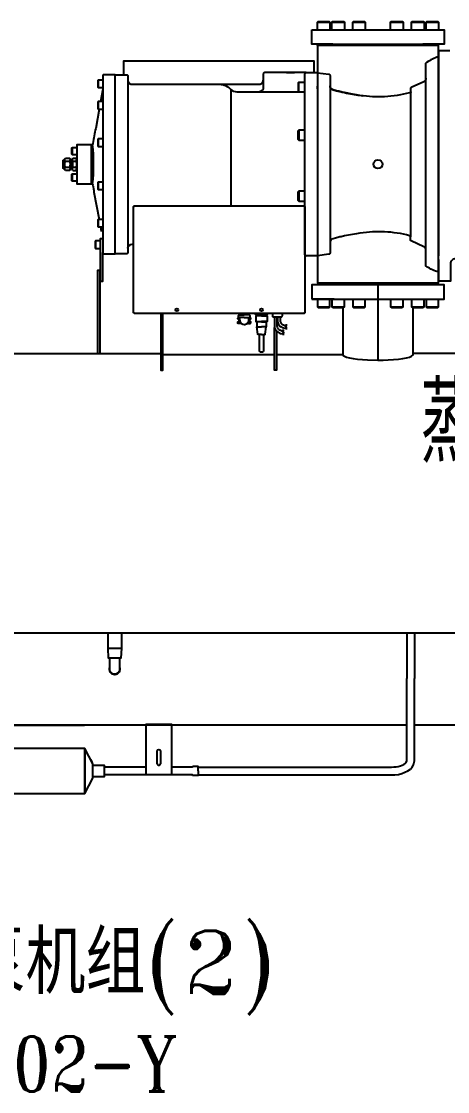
# Model space of a CAD drawing. Extents: x -345393 to -54719, y 203828 to 476815.
# Drawn here: x -298739 to -296042, y 289043 to 295827 of the extents above; entities that cross this region are included whole.
import ezdxf

# ---------------------------------------------------------------- set-up
doc = ezdxf.new("R2010")
doc.units = 0
doc.header["$LTSCALE"] = 1000
doc.header["$MEASUREMENT"] = 0
doc.layers.get('0').update_dxf_attribs({"color": 252, "linetype": 'CONTINUOUS'})
doc.layers.add('暖通-风-设备', color=40, linetype='CONTINUOUS')
doc.layers.add('暖通-风-说明', color=3, linetype='CONTINUOUS')
doc.styles.add('HZ-ZG', font='romans.shx', dxfattribs={"width": 0.8, "bigfont": 'hzf.shx'})
doc.styles.add('TKZ1', font='tjromant.shx', dxfattribs={"bigfont": 'tjhts.shx'})

# ---------------------------------------------------------------- blocks, each defined once
blk = doc.blocks.new('A$C458E6109')
at = {"color": 3}
for p, q in [((5722.8, 5065.1), (5722.8, 4114.6)), ((5802, 4154.2), (5802, 5025.5)), ((6533.1, 5064.8), (6533.1, 4327.4)), ((7671.1, 5050.3), (7671.1, 4129.4)), ((5651.3, 4710.1), (5648.6, 4710.1)), ((5653.9, 4709.8), (5651.3, 4709.8)), ((5482.9, 4560.6), (5482.9, 4618.7)), ((5518, 4560.6), (5518, 4618.7)), ((5518, 4614.7), (5530.6, 4614.7)), ((5530.6, 4560), (5530.6, 4618.1)), ((5534.2, 4628.2), (5555.1, 4628.2)), ((5486.5, 4609), (5514.3, 4609)), ((5514.3, 4570.3), (5486.5, 4570.3)), ((5517.3, 4566.5), (5529.9, 4566.5)), ((5518, 4612.5), (5530.6, 4612.5)), ((5518, 4564.4), (5530.6, 4564.4)), ((5534.2, 4608.8), (5555.1, 4608.8)), ((5534.2, 4570.6), (5555.1, 4570.6)), ((5534.2, 4551.2), (5555.1, 4551.2)), ((5651.3, 4469.6), (5648.6, 4469.6)), ((5653.9, 4469.3), (5651.3, 4469.3)), ((7465.3, 3826.7), (7465.3, 3348.5)), ((7188.3, 3734), (7046.2, 3734)), ((7172, 3734), (7742.3, 3734)), ((6618.9, 3641.1), (6588.8, 3641.1)), ((6590.7, 3641.1), (6590.7, 3634.6)), ((6618.9, 3641.1), (6649, 3641.1)), ((6647, 3641.1), (6647, 3634.6)), ((6695.2, 3639), (6760.5, 3639)), ((6700.4, 3591.7), (6700.4, 3593.8)), ((6763.4, 3593.8), (6727.8, 3593.8)), ((6755.3, 3591.7), (6755.3, 3593.8)), ((1212.2, 1619.3), (8936.8, 1619.3)), ((7647.1, 1619.3), (7647.1, 1331)), ((7697.4, 1619.3), (7697.4, 1331)), ((5756.4, 1522.3), (5840.9, 1522.3)), ((5607.3, 1032.3), (2942.2, 1032.3)), ((5645.8, 817.6), (5656.2, 797.5))]:
    blk.add_line(p, q, dxfattribs=at)
for points in [[(7081.7, 5442.6), (7081.7, 5490.2), (7087, 5495.5), (7155.7, 5495.5), (7160.9, 5490.2), (7160.9, 5442.6)], [(7173.9, 5442.6), (7173.9, 5490.2), (7179.2, 5495.5), (7247.8, 5495.5), (7253.1, 5490.2), (7253.1, 5442.6)], [(7305.9, 5442.6), (7305.9, 5490.2), (7311.2, 5495.5), (7379.9, 5495.5), (7385.2, 5490.2), (7385.2, 5442.6)], [(7545.4, 5442.6), (7545.4, 5490.2), (7550.7, 5495.5), (7619.4, 5495.5), (7624.6, 5490.2), (7624.6, 5442.6)], [(7677.5, 5442.6), (7677.5, 5490.2), (7682.8, 5495.5), (7751.4, 5495.5), (7756.7, 5490.2), (7756.7, 5442.6)], [(7769.7, 5442.6), (7769.7, 5490.2), (7774.9, 5495.5), (7843.6, 5495.5), (7848.9, 5490.2), (7848.9, 5442.6)], [(7046.2, 5442.6), (7465.3, 5442.6), (7884.4, 5442.6), (7884.4, 5350.4), (7750.3, 5350.4), (7750.3, 5346.2), (7180.3, 5346.2), (7180.3, 5350.4), (7046.2, 5350.4), (7046.2, 5442.6)], [(7081.7, 5490.2), (7160.9, 5490.2)], [(7173.9, 5490.2), (7253.1, 5490.2)], [(7305.9, 5490.2), (7385.2, 5490.2)], [(7545.4, 5490.2), (7624.6, 5490.2)], [(7677.5, 5490.2), (7756.7, 5490.2)], [(7769.7, 5490.2), (7848.9, 5490.2)], [(7848.1, 5342.4), (7848.1, 5350.4), (7848.1, 5346.4), (7082.5, 5346.4), (7082.5, 5342.4), (7082.5, 5350.4)], [(7082.5, 5342.4), (7082.5, 3837.4), (7848.1, 3837.4), (7848.1, 5342.4), (7082.5, 5342.4)], [(7180.3, 5350.4), (7750.3, 5350.4)], [(7919.4, 5309.4), (7848.1, 5309.4), (7848.1, 4010.3)], [(7062, 5170.7), (7062, 5243.7), (5854.9, 5243.7), (5854.9, 5157.5)], [(7773.2, 3940.1), (7772.4, 3940.6), (7771.8, 3941), (7771.1, 3941.6), (7770.6, 3942.3), (7770.1, 3943), (7769.6, 3943.8), (7769.3, 3944.6), (7769.1, 3945.4), (7768.9, 3947.1), (7768.9, 5228.2), (7768.9, 5228.2), (7769, 5229), (7769.2, 5229.9), (7769.5, 5230.7), (7769.9, 5231.5), (7770.3, 5232.2), (7770.8, 5233), (7771.4, 5233.6), (7772, 5234.2), (7773.4, 5235.2)], [(5802, 5157.5), (5730.7, 5157.5), (5730.7, 5157.5), (5729.5, 5157.4), (5728.3, 5157.1), (5727.2, 5156.7), (5726, 5156.1), (5725, 5155.2), (5724.2, 5154.2), (5723.6, 5153.1), (5723.1, 5151.9), (5722.8, 5149.6), (5722.8, 5065.1), (5708.7, 4987)], [(5881.2, 4030.1), (5881.1, 4029), (5880.8, 4027.8), (5880.4, 4026.7), (5879.7, 4025.5), (5878.8, 4024.5), (5877.8, 4023.7), (5876.7, 4023), (5875.6, 4022.6), (5873.2, 4022.2), (5802, 4022.2), (5802, 5157.5), (5873.2, 5157.5)], [(5873.2, 5157.5), (5874.4, 5157.5), (5875.6, 5157.2), (5876.7, 5156.7), (5877.8, 5156.1), (5878.8, 5155.2), (5879.7, 5154.2), (5880.4, 5153.1), (5880.8, 5151.9), (5881.2, 5149.6), (5881.2, 4030.1)], [(6887.7, 5170.7), (6747.2, 5170.7), (6747.2, 5170.7), (6746, 5170.6), (6744.8, 5170.3), (6743.7, 5169.9), (6742.6, 5169.3), (6741.6, 5168.4), (6740.7, 5167.4), (6740, 5166.3), (6739.6, 5165.1), (6739.2, 5162.8), (6739.2, 5123.2)], [(6887.7, 5170.7), (6887.7, 5173), (6934, 5173), (6934, 5170.7)], [(6934, 5170.7), (6933.7, 5170.4), (6933, 5170.1), (6931.6, 5169.9), (6929.7, 5169.5), (6927.2, 5169.3), (6924.2, 5169.1), (6921, 5168.9), (6917.6, 5168.8), (6910.7, 5168.7), (6910.7, 5168.7), (6907.4, 5168.7), (6904, 5168.8), (6900.6, 5168.9), (6897.3, 5169.1), (6894.5, 5169.3), (6892, 5169.5), (6890.1, 5169.9), (6888.7, 5170.1), (6887.7, 5170.7)], [(7011.2, 5170.7), (6934, 5170.7)], [(7003.3, 4093.1), (7003.3, 5162.8), (7003.3, 5162.8), (7003.3, 5164), (7003.6, 5165.1), (7004.1, 5166.3), (7004.7, 5167.4), (7005.6, 5168.4), (7006.6, 5169.3), (7007.7, 5169.9), (7008.9, 5170.3), (7011.2, 5170.7)], [(7011.2, 5170.7), (7082.5, 5170.7), (7082.5, 5085.6), (7082.5, 5067.1), (7082.5, 5085.6)], [(7082.5, 5169.1), (7154.7, 5160.6), (7154.7, 5160.6), (7155.7, 5160.4), (7156.8, 5160), (7157.8, 5159.5), (7158.8, 5158.8), (7159.7, 5158), (7160.4, 5157.1), (7161, 5156), (7161.4, 5154.9), (7161.7, 5152.7), (7161.7, 4027), (7161.7, 4027), (7161.6, 4025.9), (7161.4, 4024.9), (7161, 4023.8), (7160.4, 4022.8), (7159.7, 4022), (7158.8, 4021.2), (7157.8, 4020.7), (7156.8, 4020.3), (7154.7, 4020), (7082.5, 4010.6)], [(5694.4, 5123.7), (5691, 5120.4), (5691, 5079.5), (5694.4, 5076.2)], [(5722.8, 5123.7), (5694.4, 5123.7), (5694.4, 5076.2), (5722.8, 5076.2)], [(6462, 5096.8), (6712.8, 5096.8), (6712.8, 5096.8), (6716.7, 5097), (6720.6, 5097.9), (6724.5, 5099.5), (6728.2, 5101.7), (6731.5, 5104.5), (6734.3, 5107.8), (6736.5, 5111.5), (6738.1, 5115.4), (6739.2, 5123.2)], [(6739.2, 5123.2), (6739.2, 5076.1), (6739.2, 5076.1), (6739, 5072.3), (6738.1, 5068.3), (6736.5, 5064.5), (6734.3, 5060.8), (6731.5, 5057.4), (6728.2, 5054.6), (6724.5, 5052.4), (6720.6, 5050.8), (6712.8, 5049.7)], [(6965, 5110.4), (6961, 5106.4), (6961, 5051), (6965, 5047)], [(7003.3, 5047), (6965, 5047), (6965, 5110.4), (7003.3, 5110.4)], [(7082.5, 5067.1), (7082.5, 4094.8), (7082.5, 4009), (7011.2, 4009), (7011.2, 4009), (7010, 4009.1), (7008.9, 4009.4), (7007.7, 4009.8), (7006.6, 4010.5), (7005.6, 4011.3), (7004.7, 4012.3), (7004.1, 4013.5), (7003.6, 4014.6), (7003.3, 4016.9), (7003.3, 4093.1)], [(5694.4, 4987), (5691, 4983.7), (5691, 4942.8), (5694.4, 4939.5)], [(5722.8, 4987), (5694.4, 4987), (5694.4, 4939.5), (5722.8, 4939.5)], [(5694.4, 4750.3), (5691, 4747), (5691, 4706.1), (5694.4, 4702.8)], [(5722.8, 4750.3), (5694.4, 4750.3), (5694.4, 4702.8), (5722.8, 4702.8)], [(6965, 4743.1), (6961, 4747), (6961, 4802.5), (6965, 4806.5)], [(7003.3, 4806.5), (6965, 4806.5), (6965, 4743.1), (7003.3, 4743.1)], [(5530.4, 4649.7), (5527.1, 4653), (5527.1, 4693.9), (5530.4, 4697.2)], [(5558.7, 4649.7), (5530.4, 4649.7), (5530.4, 4697.2), (5558.7, 4697.2)], [(5651.3, 4465.9), (5651.3, 4713.2), (5558.7, 4713.2), (5558.7, 4465.9), (5651.3, 4465.9)], [(5482.9, 4560.6), (5477.8, 4560.6), (5477.8, 4560.6), (5477.2, 4560.7), (5476.4, 4560.8), (5475.7, 4561.1), (5475, 4561.6), (5474.4, 4562.1), (5473.8, 4562.7), (5473.4, 4563.4), (5473.1, 4564.1), (5472.9, 4565.6), (5472.9, 4613.7), (5472.9, 4613.7), (5472.9, 4614.4), (5473.1, 4615.1), (5473.4, 4615.9), (5473.8, 4616.6), (5474.4, 4617.2), (5475, 4617.7), (5475.7, 4618.2), (5476.4, 4618.5), (5477.8, 4618.7), (5482.9, 4618.7)], [(5486.5, 4628.3), (5514.3, 4628.3)], [(5514.3, 4550.9), (5486.5, 4550.9)], [(5530.4, 4482), (5527.1, 4485.3), (5527.1, 4526.2), (5530.4, 4529.5)], [(5558.7, 4482), (5530.4, 4482), (5530.4, 4529.5), (5558.7, 4529.5)], [(5694.4, 4477), (5691, 4473.6), (5691, 4432.7), (5694.4, 4429.4)], [(5722.8, 4477), (5694.4, 4477), (5694.4, 4429.4), (5722.8, 4429.4)], [(6965, 4356.1), (6961, 4360.1), (6961, 4415.5), (6965, 4419.4)], [(7003.3, 4419.4), (6965, 4419.4), (6965, 4356.1), (7003.3, 4356.1)], [(5920.9, 3644.3), (5920.9, 3648.4), (5916.8, 3648.4), (5916.8, 4323.3), (5920.9, 4323.3), (5920.9, 4327.4), (6459.6, 4327.4), (6998.3, 4327.4), (6998.3, 4323.3), (7002.4, 4323.3), (7002.4, 3648.4), (6998.3, 3648.4), (6998.3, 3644.3), (5920.9, 3644.3)], [(5694.4, 4240.3), (5691, 4237), (5691, 4196), (5694.4, 4192.7)], [(5722.8, 4240.3), (5694.4, 4240.3), (5694.4, 4192.7), (5722.8, 4192.7)], [(5708.3, 4192.7), (5713.5, 4164.5)], [(5677.6, 4103.6), (5674.3, 4100.3), (5674.3, 4059.3), (5677.6, 4056)], [(5706, 4103.6), (5677.6, 4103.6), (5677.6, 4056), (5706, 4056)], [(5722.8, 4118.1), (5706, 4118.1), (5706, 3849.8), (5722.8, 3849.8), (5722.8, 4030.1)], [(5722.8, 4114.6), (5722.8, 4030.1), (5722.8, 4030.1), (5722.8, 4029), (5723.1, 4027.8), (5723.6, 4026.7), (5724.2, 4025.5), (5725, 4024.5), (5726, 4023.7), (5727.2, 4023), (5728.3, 4022.6), (5730.7, 4022.2), (5802, 4022.2)], [(5882.2, 4057.4), (5882.6, 4061.2), (5883.6, 4065), (5885.2, 4068.8), (5887.5, 4072.3), (5890.3, 4075.6), (5893.6, 4078.2), (5897.2, 4080.4), (5901, 4081.9), (5908.7, 4082.9), (5916.8, 4082.9)], [(7003, 4016.7), (7003.1, 4015.5), (7003.4, 4014.4), (7003.9, 4013.2), (7004.6, 4012.2), (7005.4, 4011.2), (7006.4, 4010.4), (7007.5, 4009.8), (7008.6, 4009.4), (7010.9, 4009)], [(7848.1, 3986.3), (7848.1, 3850.6), (7927.3, 3850.6), (7927.3, 3964.8), (7927.3, 3964.8), (7927.5, 3967.8), (7928.1, 3970.9), (7929, 3974), (7930.4, 3977), (7932.1, 3979.9), (7934.2, 3982.5), (7936.5, 3984.8), (7939.1, 3986.8), (7944.7, 3989.6), (7998.2, 4009), (8041.5, 4009)], [(5706, 3389.6), (5706, 3916.9), (5689.2, 3916.9), (5689.2, 3389.6)], [(7046.2, 3734), (7884.4, 3734), (7884.4, 3826.7), (7046.2, 3826.7), (7046.2, 3734)], [(7081.7, 3734), (7081.7, 3686.5), (7087, 3681.2), (7155.7, 3681.2), (7160.9, 3686.5), (7160.9, 3734)], [(7173.9, 3734), (7173.9, 3686.5), (7179.2, 3681.2), (7247.8, 3681.2), (7253.1, 3686.5), (7253.1, 3734)], [(7306, 3734), (7306, 3686.5), (7311.2, 3681.2), (7379.9, 3681.2), (7385.2, 3686.5), (7385.2, 3734)], [(7545.4, 3734), (7545.4, 3686.5), (7550.7, 3681.2), (7619.4, 3681.2), (7624.7, 3686.5), (7624.7, 3734)], [(7677.5, 3734), (7677.5, 3686.5), (7682.8, 3681.2), (7751.4, 3681.2), (7756.7, 3686.5), (7756.7, 3734)], [(7769.7, 3734), (7769.7, 3686.5), (7774.9, 3681.2), (7843.6, 3681.2), (7848.9, 3686.5), (7848.9, 3734)], [(7081.7, 3686.5), (7160.9, 3686.5)], [(7173.9, 3686.5), (7253.1, 3686.5)], [(7243.2, 3681.2), (7243.2, 3382.7), (7243.2, 3382.7), (7245.5, 3377.8), (7253, 3372.7), (7266, 3367.6), (7284.5, 3362.8), (7308.2, 3358.5), (7336.2, 3354.9), (7367.3, 3352), (7400, 3350), (7465.3, 3348.5), (7465.3, 3348.5), (7497.5, 3348.9), (7530.6, 3350), (7563.3, 3352), (7594.4, 3354.9), (7622.4, 3358.5), (7646.1, 3362.8), (7664.7, 3367.6), (7677.7, 3372.7), (7687.5, 3382.7), (7687.5, 3681.2)], [(7306, 3686.5), (7385.2, 3686.5)], [(7545.4, 3686.5), (7624.7, 3686.5)], [(7677.5, 3686.5), (7756.7, 3686.5)], [(7769.7, 3686.5), (7848.9, 3686.5)], [(6090.6, 3644.3), (6090.6, 3283.9), (6103.2, 3283.9), (6103.2, 3644.3)], [(6583.9, 3609.5), (6577.3, 3609.5), (6577.3, 3613.7), (6584.5, 3613.7)], [(6618.9, 3617.9), (6581.3, 3617.9), (6581.3, 3626.6), (6581.3, 3626.6), (6581.4, 3627.8), (6581.7, 3628.9), (6582.1, 3630.1), (6582.8, 3631.3), (6583.7, 3632.3), (6584.7, 3633.1), (6585.8, 3633.8), (6587, 3634.3), (6589.4, 3634.6), (6618.9, 3634.6)], [(6589.4, 3617.9), (6587.4, 3604.5), (6587.3, 3604), (6585.5, 3604), (6585.5, 3604), (6585.2, 3604), (6584.8, 3604), (6584.5, 3604.2), (6584.1, 3604.4), (6583.8, 3604.7), (6583.5, 3605), (6583.3, 3605.3), (6583.2, 3605.7), (6583.1, 3606.4), (6585.2, 3617.9)], [(6590.7, 3637.3), (6585.4, 3637.3), (6584, 3636), (6584, 3632.6)], [(6584, 3617.9), (6584, 3613.7)], [(6584, 3604.6), (6584, 3591.2)], [(6588.8, 3641.1), (6588.6, 3641.1), (6588.4, 3641.2), (6588.2, 3641.3), (6588, 3641.4), (6587.8, 3641.5), (6587.7, 3641.7), (6587.6, 3641.9), (6587.5, 3642.1), (6587.4, 3642.5), (6587.4, 3642.9), (6587.4, 3642.9), (6587.4, 3643.1), (6587.5, 3643.3), (6587.6, 3643.5), (6587.7, 3643.7), (6587.8, 3643.9), (6588, 3644), (6588.2, 3644.1), (6588.4, 3644.2), (6588.8, 3644.3), (6618.9, 3644.3)], [(6589.4, 3617.9), (6589.4, 3604), (6589.4, 3604), (6589.7, 3599.7), (6590.7, 3595.3), (6592.4, 3591), (6594.9, 3586.8), (6598, 3583.1), (6601.7, 3580), (6605.9, 3577.5), (6610.2, 3575.7), (6618.9, 3574.5), (6618.9, 3574.5), (6623.1, 3574.7), (6627.5, 3575.7), (6631.9, 3577.5), (6636, 3580), (6639.7, 3583.1), (6642.9, 3586.8), (6645.3, 3591), (6647.1, 3595.3), (6648.4, 3604), (6648.4, 3617.9)], [(6649, 3641.1), (6649.2, 3641.1), (6649.4, 3641.2), (6649.6, 3641.3), (6649.7, 3641.4), (6649.9, 3641.5), (6650.1, 3641.7), (6650.2, 3641.9), (6650.2, 3642.1), (6650.3, 3642.5), (6650.3, 3642.9), (6650.3, 3642.9), (6650.3, 3643.1), (6650.2, 3643.3), (6650.2, 3643.5), (6650.1, 3643.7), (6649.9, 3643.9), (6649.7, 3644), (6649.6, 3644.1), (6649.4, 3644.2), (6649, 3644.3), (6618.9, 3644.3)], [(6618.9, 3617.9), (6656.4, 3617.9), (6656.4, 3626.6), (6656.4, 3626.6), (6656.3, 3627.8), (6656.1, 3628.9), (6655.6, 3630.1), (6654.9, 3631.3), (6654.1, 3632.3), (6653.1, 3633.1), (6651.9, 3633.8), (6650.7, 3634.3), (6648.4, 3634.6), (6618.9, 3634.6)], [(6648.4, 3617.9), (6650.4, 3604.5), (6650.5, 3604), (6652.2, 3604), (6652.2, 3604), (6652.6, 3604), (6652.9, 3604), (6653.3, 3604.2), (6653.6, 3604.4), (6653.9, 3604.7), (6654.2, 3605), (6654.4, 3605.3), (6654.6, 3605.7), (6654.7, 3606.4), (6652.6, 3617.9)], [(6652.8, 3617.9), (6652.8, 3613.7)], [(6652.8, 3604.6), (6652.8, 3591.2)], [(6653.8, 3609.5), (6660.5, 3609.5), (6660.5, 3613.7), (6653.2, 3613.7)], [(6684.3, 3644.3), (6685.1, 3643.3), (6686, 3642.5), (6687, 3641.7), (6688, 3641), (6689.1, 3640.4), (6690.3, 3639.9), (6691.5, 3639.5), (6692.7, 3639.2), (6695.2, 3639), (6695.2, 3639), (6696.4, 3639), (6697.6, 3639.2), (6698.9, 3639.5), (6700.1, 3639.9), (6701.2, 3640.4), (6702.3, 3641), (6703.4, 3641.7), (6704.4, 3642.5), (6706.1, 3644.3)], [(6727.8, 3629.5), (6692.3, 3629.5), (6692.3, 3593.8), (6727.8, 3593.8)], [(6759.3, 3639), (6759.3, 3629.5), (6696.4, 3629.5), (6696.4, 3639)], [(6706.1, 3644.3), (6708.1, 3643.3), (6710.2, 3642.4), (6712.3, 3641.6), (6714.5, 3640.9), (6716.7, 3640.3), (6718.9, 3639.8), (6721.1, 3639.5), (6723.4, 3639.2), (6727.8, 3639), (6727.8, 3639), (6730.1, 3639), (6732.3, 3639.2), (6734.6, 3639.5), (6736.8, 3639.8), (6739, 3640.3), (6741.2, 3640.9), (6743.4, 3641.6), (6745.5, 3642.4), (6749.6, 3644.3)], [(6727.8, 3629.5), (6763.4, 3629.5), (6763.4, 3593.8), (6727.8, 3593.8)], [(6771.4, 3644.3), (6770.6, 3643.3), (6769.7, 3642.5), (6768.7, 3641.7), (6767.7, 3641), (6766.6, 3640.4), (6765.4, 3639.9), (6764.2, 3639.5), (6763, 3639.2), (6760.5, 3639), (6760.5, 3639), (6759.3, 3639), (6758.1, 3639.2), (6756.9, 3639.5), (6755.6, 3639.9), (6754.5, 3640.4), (6753.4, 3641), (6752.3, 3641.7), (6751.3, 3642.5), (6749.6, 3644.3)], [(6797, 3642.6), (6797, 3629.2), (6797, 3629.2), (6797.1, 3628.3), (6797.3, 3627.4), (6797.6, 3626.5), (6798.1, 3625.6), (6798.8, 3624.9), (6799.5, 3624.2), (6800.4, 3623.8), (6801.3, 3623.4), (6803, 3623.1), (6853.8, 3623.1), (6853.8, 3623.1), (6854.7, 3623.2), (6855.6, 3623.4), (6856.5, 3623.8), (6857.3, 3624.2), (6858.1, 3624.9), (6858.7, 3625.6), (6859.3, 3626.5), (6859.6, 3627.4), (6859.9, 3629.2), (6859.9, 3642.6)], [(6810.4, 3623.1), (6810.4, 3563.7), (6810.4, 3563.7), (6811, 3556.7), (6812.8, 3549.6), (6816, 3542.5), (6820.5, 3535.8), (6826.2, 3529.8), (6833, 3524.7), (6840.6, 3520.7), (6848.6, 3517.9), (6864.6, 3515.8)], [(6864.6, 3533.2), (6859.2, 3533.6), (6853.8, 3534.6), (6848.4, 3536.4), (6843.2, 3538.9), (6838.6, 3542.1), (6834.7, 3546), (6831.6, 3550.3), (6829.5, 3554.7), (6827.9, 3563.7), (6827.9, 3623.1)], [(6829, 3623.1), (6829, 3598.6), (6829, 3598.6), (6829.6, 3591.6), (6831.4, 3584.5), (6834.6, 3577.4), (6839.1, 3570.7), (6844.8, 3564.7), (6851.6, 3559.6), (6859.2, 3555.6), (6867.2, 3552.8), (6883.1, 3550.7)], [(6846.4, 3623.1), (6846.4, 3598.6), (6846.4, 3598.6), (6846.8, 3594.2), (6848.1, 3589.6), (6850.2, 3585.1), (6853.3, 3580.9), (6857.2, 3577.1), (6861.8, 3573.8), (6866.9, 3571.2), (6872.3, 3569.5), (6883.1, 3568.2)], [(6594.7, 3587), (6577.3, 3587), (6577.3, 3591.2), (6592.3, 3591.2)], [(6599.9, 3581.4), (6599.9, 3581.8), (6599.9, 3581.8), (6599.8, 3581.5), (6599.8, 3581.2), (6599.7, 3580.9), (6599.5, 3580.6), (6599.3, 3580.4), (6599, 3580.2), (6598.8, 3580), (6598.5, 3579.8), (6597.9, 3579.8), (6591.2, 3579.8), (6591.2, 3583.6), (6587.5, 3583.6), (6587.5, 3579.8), (6580.8, 3579.8), (6580.8, 3579.8), (6580.6, 3579.8), (6580.3, 3579.8), (6580, 3580), (6579.7, 3580.2), (6579.4, 3580.4), (6579.2, 3580.6), (6579, 3580.9), (6578.9, 3581.2), (6578.8, 3581.8), (6578.8, 3587)], [(6637, 3581.4), (6637, 3581.8), (6637, 3581.8), (6637, 3581.5), (6637, 3581.2), (6637.2, 3580.9), (6637.3, 3580.6), (6637.5, 3580.4), (6637.8, 3580.2), (6638.1, 3580), (6638.4, 3579.8), (6638.9, 3579.8), (6645.7, 3579.8), (6645.7, 3583.6), (6649.3, 3583.6), (6649.3, 3579.8), (6656, 3579.8), (6656, 3579.8), (6656.3, 3579.8), (6656.6, 3579.8), (6656.9, 3580), (6657.1, 3580.2), (6657.4, 3580.4), (6657.6, 3580.6), (6657.8, 3580.9), (6657.9, 3581.2), (6658, 3581.8), (6658, 3587)], [(6643, 3587), (6660.5, 3587), (6660.5, 3591.2), (6645.5, 3591.2)], [(6727.8, 3591.7), (6697.5, 3591.7), (6698.5, 3559.5), (6727.8, 3559.5)], [(6727.8, 3509.9), (6708.5, 3509.9), (6708.5, 3509.9), (6707.9, 3510), (6707.4, 3510.1), (6706.8, 3510.3), (6706.3, 3510.6), (6705.9, 3511), (6705.5, 3511.5), (6705.2, 3512), (6705, 3512.5), (6704.8, 3513.6), (6698.5, 3559.5)], [(6727.8, 3591.7), (6758.2, 3591.7), (6757.2, 3559.5), (6727.8, 3559.5)], [(6727.8, 3509.9), (6747.2, 3509.9), (6747.2, 3509.9), (6747.8, 3510), (6748.3, 3510.1), (6748.9, 3510.3), (6749.4, 3510.6), (6749.9, 3511), (6750.2, 3511.5), (6750.5, 3512), (6750.7, 3512.5), (6750.9, 3513.6), (6757.2, 3559.5)], [(6823.7, 3532.1), (6823.7, 3283.9), (6811.2, 3283.9), (6811.2, 3555.8)], [(6864.6, 3542.1), (6864.6, 3529.3), (6861.9, 3529.3), (6859.3, 3529.3), (6864, 3525.1), (6868.7, 3520.9), (6866.6, 3520.9), (6864.6, 3520.9), (6864.6, 3507.1)], [(6883.2, 3577.1), (6883.2, 3564.2), (6880.5, 3564.2), (6877.9, 3564.2), (6882.5, 3560), (6887.2, 3555.8), (6885.2, 3555.8), (6883.2, 3555.8), (6883.2, 3542)], [(4058.4, 3389.6), (6090.6, 3389.6)], [(6811.2, 3382.7), (6103.2, 3382.7)], [(7243.2, 3382.7), (6823.7, 3382.7)], [(8936.8, 3389.6), (7687.5, 3389.6)], [(5840.9, 1620.3), (5840.9, 1522.3), (5837.6, 1458.4), (5828.9, 1458.4), (5759.8, 1458.4), (5756.4, 1522.3), (5756.4, 1620.3)], [(6326.8, 719.2), (7551.5, 719.2), (7551.5, 719.2), (7572.7, 720.1), (7594.4, 723.1), (7615.9, 728.4), (7636.3, 735.8), (7654.7, 745.4), (7670.2, 756.8), (7682.4, 769.2), (7690.9, 782.5), (7697.4, 808.8), (7697.4, 1331)], [(6326.8, 769.5), (7551.5, 769.5), (7551.5, 769.5), (7565.3, 769.9), (7579.6, 771.2), (7593.7, 773.5), (7607, 776.8), (7619.1, 781), (7629.3, 786), (7637.3, 791.4), (7642.8, 797.2), (7647.1, 808.8), (7647.1, 1331)], [(5139.8, 1036), (7644, 1036)], [(6158.1, 719.2), (5997.2, 719.2), (5997.2, 1041), (6158.1, 1041), (6158.1, 719.2)], [(7694.2, 1036), (8896.5, 1036)], [(5139.8, 601.1), (5609.9, 601.1), (5660.2, 699.1), (5660.2, 789.6), (5609.9, 887.5), (5139.8, 887.5)], [(5609.9, 601.1), (5609.9, 744.3), (5609.9, 887.5), (5609.9, 601.1)], [(5660.2, 709.1), (5733.4, 709.1), (5733.4, 779.5), (5660.2, 779.5)], [(5997.2, 769.5), (5733.4, 769.5)], [(6326.8, 744.3), (6326.8, 772.3), (6294.2, 772.3), (6290.3, 769.5), (6158.1, 769.5)], [(5997.2, 719.2), (5733.4, 719.2)], [(6326.8, 744.3), (6326.8, 716.4), (6294.2, 716.4), (6290.3, 719.2), (6158.1, 719.2)]]:
    blk.add_lwpolyline(points, dxfattribs=at)
for points in [[(7848.1, 5273.7, 0.036105), (7773.4, 5235.2)], [(5873.2, 5157.5), (5874.4, 5157.5), (5875.5, 5157.2), (5876.7, 5156.7), (5877.8, 5156.1), (5878.8, 5155.2), (5879.7, 5154.2), (5880.4, 5153.1), (5880.8, 5151.9), (5881.2, 5149.6), (5881.2, 5122.1), (5881.2, 5122.1), (5881.7, 5118.4), (5882.8, 5114.6), (5884.6, 5110.9), (5887, 5107.3), (5889.9, 5104.2), (5893.3, 5101.5), (5897, 5099.4), (5900.9, 5097.9), (5908.5, 5096.8), (6462, 5096.8, -0.214452), (6533.1, 5064.8, 0.208988), (6572.6, 5049.7), (6962.3, 5049.7)], [(7769.3, 5136.2), (7769.1, 5133.4), (7768.7, 5130.6), (7767.9, 5127.8), (7766.8, 5124.9), (7765.3, 5122.3), (7763.6, 5119.9), (7761.6, 5117.6), (7759.5, 5115.7), (7754.7, 5112.6), (7675.5, 5075.7), (7675.5, 5075.7), (7674.7, 5075.2), (7674, 5074.8), (7673.4, 5074.2), (7672.8, 5073.5), (7672.3, 5072.8), (7671.8, 5072), (7671.5, 5071.2), (7671.3, 5070.3), (7671.1, 5068.6), (7671.1, 5050.3, -1), (7665.1, 5042.7), (7665.1, 5042.7), (7646, 5037.8), (7626.7, 5033.5), (7607.1, 5029.6), (7587.3, 5026.3), (7567.4, 5023.5), (7547.2, 5021.1), (7526.9, 5019.3), (7506.5, 5018), (7465.3, 5017), (7465.3, 5017), (7448.3, 5017.3), (7430.6, 5018.1), (7412, 5019.5), (7392.5, 5021.3), (7372.2, 5023.7), (7350.8, 5026.7), (7328.4, 5030.2), (7304.9, 5034.3), (7254.1, 5044.2), (7254.1, 5044.2), (7246.8, 5045.7), (7239.4, 5047.3), (7232.1, 5049), (7224.8, 5050.6), (7217.6, 5052.3), (7210.3, 5054.1), (7203, 5055.9), (7195.8, 5057.7), (7181.3, 5061.4), (7181.3, 5061.4, -0.339938), (7161.7, 5086.9)], [(7161.7, 5086.9, 0.339957), (7181.3, 5061.4), (7181.3, 5061.4), (7188.5, 5059.6), (7195.8, 5057.7), (7203, 5055.9), (7210.3, 5054.1), (7217.6, 5052.3), (7224.8, 5050.6), (7232.1, 5049), (7239.4, 5047.3), (7254.1, 5044.2), (7254.1, 5044.2), (7266.9, 5041.5), (7279.4, 5039), (7291.6, 5036.7), (7303.6, 5034.5), (7315.2, 5032.4), (7326.6, 5030.5), (7337.8, 5028.6), (7348.7, 5027), (7369.7, 5024)], [(5700.2, 4939.5), (5678.3, 4817.4, 0.024906), (5660.3, 4722.4, -0.256198), (5651.3, 4710.1), (5651.3, 4469.6, -0.256093), (5660.3, 4457.4, 0.011562), (5667.5, 4413), (5699.5, 4240.3)], [(5656.8, 4714.4, -0.049093), (5656.8, 4465.3)], [(5486.5, 4609, -0.365852), (5486.5, 4628.3)], [(5514.3, 4550.9, 0.365751), (5514.3, 4570.3, 0.188715), (5514.3, 4609, 0.3659), (5514.3, 4628.3)], [(5534.2, 4608.8, -0.3659), (5534.2, 4628.2)], [(5555.1, 4608.8, 0.3659), (5555.1, 4628.2)], [(5486.5, 4570.3, -0.188711), (5486.5, 4609)], [(5486.5, 4550.9, -0.365759), (5486.5, 4570.3)], [(5534.2, 4609, 0.188711), (5534.2, 4570.3)], [(5534.2, 4551.2, -0.365759), (5534.2, 4570.6)], [(5555.1, 4570.3, 0.188717), (5555.1, 4609)], [(5555.1, 4551, 0.365712), (5555.1, 4570.3)], [(7769.3, 4043.5), (7769.1, 4046.3), (7768.7, 4049.2), (7767.9, 4052), (7766.8, 4054.8), (7765.3, 4057.4), (7763.6, 4059.9), (7761.6, 4062.1), (7759.5, 4064), (7754.7, 4067.1), (7675.5, 4104.1), (7675.5, 4104.1), (7674.7, 4104.5), (7674, 4104.9), (7673.4, 4105.5), (7672.8, 4106.2), (7672.3, 4106.9), (7671.8, 4107.7), (7671.5, 4108.5), (7671.3, 4109.4), (7671.1, 4111.1), (7671.1, 4129.4, 1), (7665.1, 4137.1), (7665.1, 4137.1), (7646, 4141.9), (7626.7, 4146.3), (7607.1, 4150.1), (7587.3, 4153.5), (7567.4, 4156.3), (7547.2, 4158.6), (7526.9, 4160.4), (7506.5, 4161.7), (7465.3, 4162.7), (7465.3, 4162.7), (7448.3, 4162.5), (7430.6, 4161.7), (7412, 4160.3), (7392.5, 4158.4), (7372.2, 4156), (7350.8, 4153.1), (7328.4, 4149.5), (7304.9, 4145.5), (7254.1, 4135.6), (7254.1, 4135.6), (7246.8, 4134), (7239.4, 4132.4), (7232.1, 4130.8), (7224.8, 4129.1), (7217.6, 4127.5), (7210.3, 4125.6), (7203, 4123.9), (7195.8, 4122.1), (7181.3, 4118.3), (7181.3, 4118.3, 0.339938), (7161.7, 4092.8)], [(7848.1, 3905.6, -0.035407), (7773.2, 3940.1)], [(6741.5, 3509.9), (6741.5, 3412.6, -1), (6714.2, 3412.6), (6714.2, 3509.9)], [(5828.8, 1458.4), (5828.8, 1387.6, -1), (5768.5, 1387.6), (5768.5, 1458.4)], [(5828.8, 1401, -0.542085), (5798.7, 1354.6, -0.542085), (5768.5, 1401)], [(6067.6, 789.8), (6067.6, 870.3, -1), (6087.7, 870.3), (6087.7, 789.8, -0.989359), (6067.6, 789.8)]]:
    blk.add_lwpolyline(points, format="xyb", dxfattribs=at)
for centre, radius in [((7465.3, 4589.9), 27.7), ((6191.4, 3667.3), 8.38), ((6727.8, 3667.3), 8.39)]:
    blk.add_circle(centre, radius, dxfattribs=at)
at = {"color": 3, "style": 'HZ-ZG', "width": 0.7}
blk.add_text('蒸发器', height=500, dxfattribs=at).set_placement((7735.6, 2702.2))

msp = doc.modelspace()

# ---------------------------------------------------------------- block references
at = {"layer": '暖通-风-设备'}
msp.add_blockref('A$C458E6109', (-303947.44017, 290331.22539), dxfattribs=at)

# ---------------------------------------------------------------- texts
at = {"layer": '暖通-风-说明', "style": 'TKZ1'}
msp.add_text('螺杆式地源热泵机组(2)', height=400, dxfattribs=at).set_placement((-301373.60665, 289662.56907))
at = {"layer": '暖通-风-说明', "style": 'TKZ1', "width": 0.8}
msp.add_text('PSRHH-4802-Y', height=350, dxfattribs=at).set_placement((-300917.66997, 289043.42063))

doc.saveas('drawing.dxf')
